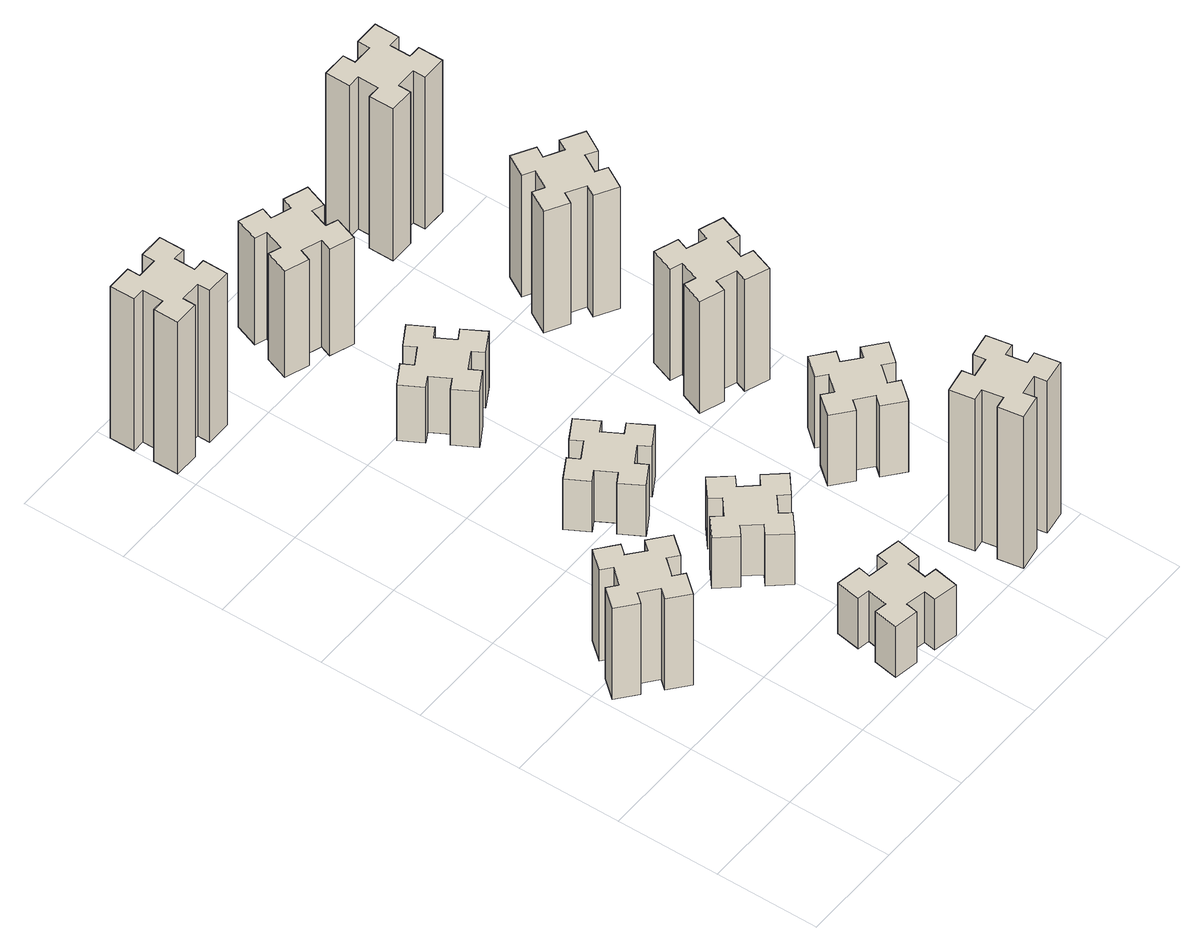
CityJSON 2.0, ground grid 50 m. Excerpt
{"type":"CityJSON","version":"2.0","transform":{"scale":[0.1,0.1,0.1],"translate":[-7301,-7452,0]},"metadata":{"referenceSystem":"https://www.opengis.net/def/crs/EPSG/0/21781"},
"CityObjects":{
"building1":{"type":"Building","attributes":{"class":"1000","function":"1000","usage":"1000","yearOfConstruction":2016,"roofType":"1000","measuredHeight":54,"storeysAboveGround":30,"storeysBelowGround":0},"geometry":[{"type":"Solid","lod":"1","boundaries":[[[[0,1,2,3,4,5,6,7,8,9,10,11,12,13,14,15,16,17,18,19]],[[17,16,20,21]],[[16,15,22,20]],[[15,14,23,22]],[[14,13,24,23]],[[13,12,25,24]],[[12,11,26,25]],[[11,10,27,26]],[[10,9,28,27]],[[9,8,29,28]],[[8,7,30,29]],[[7,6,31,30]],[[6,5,32,31]],[[5,4,33,32]],[[4,3,34,33]],[[3,2,35,34]],[[2,1,36,35]],[[1,0,37,36]],[[0,19,38,37]],[[19,18,39,38]],[[18,17,21,39]],[[24,25,26,27,28,29,30,31,32,33,34,35,36,37,38,39,21,20,22,23]]]]}]},
"building2":{"type":"Building","attributes":{"class":"1000","function":"1000","usage":"1000","yearOfConstruction":2016,"roofType":"1000","measuredHeight":30,"storeysAboveGround":30,"storeysBelowGround":0},"geometry":[{"type":"Solid","lod":"1","boundaries":[[[[40,41,42,43,44,45,46,47,48,49,50,51,52,53,54,55,56,57,58,59]],[[57,56,60,61]],[[56,55,62,60]],[[55,54,63,62]],[[54,53,64,63]],[[53,52,65,64]],[[52,51,66,65]],[[51,50,67,66]],[[50,49,68,67]],[[49,48,69,68]],[[48,47,70,69]],[[47,46,71,70]],[[46,45,72,71]],[[45,44,73,72]],[[44,43,74,73]],[[43,42,75,74]],[[42,41,76,75]],[[41,40,77,76]],[[40,59,78,77]],[[59,58,79,78]],[[58,57,61,79]],[[64,65,66,67,68,69,70,71,72,73,74,75,76,77,78,79,61,60,62,63]]]]}]},
"building3":{"type":"Building","attributes":{"class":"1000","function":"1000","usage":"1000","yearOfConstruction":2016,"roofType":"1000","measuredHeight":90,"storeysAboveGround":30,"storeysBelowGround":0},"geometry":[{"type":"Solid","lod":"1","boundaries":[[[[80,81,82,83,84,85,86,87,88,89,90,91,92,93,94,95,96,97,98,99]],[[97,96,100,101]],[[96,95,102,100]],[[95,94,103,102]],[[94,93,104,103]],[[93,92,105,104]],[[92,91,106,105]],[[91,90,107,106]],[[90,89,108,107]],[[89,88,109,108]],[[88,87,110,109]],[[87,86,111,110]],[[86,85,112,111]],[[85,84,113,112]],[[84,83,114,113]],[[83,82,115,114]],[[82,81,116,115]],[[81,80,117,116]],[[80,99,118,117]],[[99,98,119,118]],[[98,97,101,119]],[[104,105,106,107,108,109,110,111,112,113,114,115,116,117,118,119,101,100,102,103]]]]}]},
"building4":{"type":"Building","attributes":{"class":"1000","function":"1000","usage":"1000","yearOfConstruction":2016,"roofType":"1000","measuredHeight":30,"storeysAboveGround":30,"storeysBelowGround":0},"geometry":[{"type":"Solid","lod":"1","boundaries":[[[[120,121,122,123,124,125,126,127,128,129,130,131,132,133,134,135,136,137,138,139]],[[137,136,140,141]],[[136,135,142,140]],[[135,134,143,142]],[[134,133,144,143]],[[133,132,145,144]],[[132,131,146,145]],[[131,130,147,146]],[[130,129,148,147]],[[129,128,149,148]],[[128,127,150,149]],[[127,126,151,150]],[[126,125,152,151]],[[125,124,153,152]],[[124,123,154,153]],[[123,122,155,154]],[[122,121,156,155]],[[121,120,157,156]],[[120,139,158,157]],[[139,138,159,158]],[[138,137,141,159]],[[144,145,146,147,148,149,150,151,152,153,154,155,156,157,158,159,141,140,142,143]]]]}]},
"building5":{"type":"Building","attributes":{"class":"1000","function":"1000","usage":"1000","yearOfConstruction":2016,"roofType":"1000","measuredHeight":30,"storeysAboveGround":30,"storeysBelowGround":0},"geometry":[{"type":"Solid","lod":"1","boundaries":[[[[160,161,162,163,164,165,166,167,168,169,170,171,172,173,174,175,176,177,178,179]],[[177,176,180,181]],[[176,175,182,180]],[[175,174,183,182]],[[174,173,184,183]],[[173,172,185,184]],[[172,171,186,185]],[[171,170,187,186]],[[170,169,188,187]],[[169,168,189,188]],[[168,167,190,189]],[[167,166,191,190]],[[166,165,192,191]],[[165,164,193,192]],[[164,163,194,193]],[[163,162,195,194]],[[162,161,196,195]],[[161,160,197,196]],[[160,179,198,197]],[[179,178,199,198]],[[178,177,181,199]],[[184,185,186,187,188,189,190,191,192,193,194,195,196,197,198,199,181,180,182,183]]]]}]},
"building6":{"type":"Building","attributes":{"class":"1000","function":"1000","usage":"1000","yearOfConstruction":2016,"roofType":"1000","measuredHeight":33,"storeysAboveGround":30,"storeysBelowGround":0},"geometry":[{"type":"Solid","lod":"1","boundaries":[[[[200,201,202,203,204,205,206,207,208,209,210,211,212,213,214,215,216,217,218,219]],[[217,216,220,221]],[[216,215,222,220]],[[215,214,223,222]],[[214,213,224,223]],[[213,212,225,224]],[[212,211,226,225]],[[211,210,227,226]],[[210,209,228,227]],[[209,208,229,228]],[[208,207,230,229]],[[207,206,231,230]],[[206,205,232,231]],[[205,204,233,232]],[[204,203,234,233]],[[203,202,235,234]],[[202,201,236,235]],[[201,200,237,236]],[[200,219,238,237]],[[219,218,239,238]],[[218,217,221,239]],[[224,225,226,227,228,229,230,231,232,233,234,235,236,237,238,239,221,220,222,223]]]]}]},
"building7":{"type":"Building","attributes":{"class":"1000","function":"1000","usage":"1000","yearOfConstruction":2016,"roofType":"1000","measuredHeight":90,"storeysAboveGround":30,"storeysBelowGround":0},"geometry":[{"type":"Solid","lod":"1","boundaries":[[[[240,241,242,243,244,245,246,247,248,249,250,251,252,253,254,255,256,257,258,259]],[[257,256,260,261]],[[256,255,262,260]],[[255,254,263,262]],[[254,253,264,263]],[[253,252,265,264]],[[252,251,266,265]],[[251,250,267,266]],[[250,249,268,267]],[[249,248,269,268]],[[248,247,270,269]],[[247,246,271,270]],[[246,245,272,271]],[[245,244,273,272]],[[244,243,274,273]],[[243,242,275,274]],[[242,241,276,275]],[[241,240,277,276]],[[240,259,278,277]],[[259,258,279,278]],[[258,257,261,279]],[[264,265,266,267,268,269,270,271,272,273,274,275,276,277,278,279,261,260,262,263]]]]}]},
"building8":{"type":"Building","attributes":{"class":"1000","function":"1000","usage":"1000","yearOfConstruction":2016,"roofType":"1000","measuredHeight":63,"storeysAboveGround":30,"storeysBelowGround":0},"geometry":[{"type":"Solid","lod":"1","boundaries":[[[[280,281,282,283,284,285,286,287,288,289,290,291,292,293,294,295,296,297,298,299]],[[297,296,300,301]],[[296,295,302,300]],[[295,294,303,302]],[[294,293,304,303]],[[293,292,305,304]],[[292,291,306,305]],[[291,290,307,306]],[[290,289,308,307]],[[289,288,309,308]],[[288,287,310,309]],[[287,286,311,310]],[[286,285,312,311]],[[285,284,313,312]],[[284,283,314,313]],[[283,282,315,314]],[[282,281,316,315]],[[281,280,317,316]],[[280,299,318,317]],[[299,298,319,318]],[[298,297,301,319]],[[304,305,306,307,308,309,310,311,312,313,314,315,316,317,318,319,301,300,302,303]]]]}]},
"building9":{"type":"Building","attributes":{"class":"1000","function":"1000","usage":"1000","yearOfConstruction":2016,"roofType":"1000","measuredHeight":42,"storeysAboveGround":30,"storeysBelowGround":0},"geometry":[{"type":"Solid","lod":"1","boundaries":[[[[320,321,322,323,324,325,326,327,328,329,330,331,332,333,334,335,336,337,338,339]],[[337,336,340,341]],[[336,335,342,340]],[[335,334,343,342]],[[334,333,344,343]],[[333,332,345,344]],[[332,331,346,345]],[[331,330,347,346]],[[330,329,348,347]],[[329,328,349,348]],[[328,327,350,349]],[[327,326,351,350]],[[326,325,352,351]],[[325,324,353,352]],[[324,323,354,353]],[[323,322,355,354]],[[322,321,356,355]],[[321,320,357,356]],[[320,339,358,357]],[[339,338,359,358]],[[338,337,341,359]],[[344,345,346,347,348,349,350,351,352,353,354,355,356,357,358,359,341,340,342,343]]]]}]},
"building10":{"type":"Building","attributes":{"class":"1000","function":"1000","usage":"1000","yearOfConstruction":2016,"roofType":"1000","measuredHeight":66,"storeysAboveGround":30,"storeysBelowGround":0},"geometry":[{"type":"Solid","lod":"1","boundaries":[[[[360,361,362,363,364,365,366,367,368,369,370,371,372,373,374,375,376,377,378,379]],[[377,376,380,381]],[[376,375,382,380]],[[375,374,383,382]],[[374,373,384,383]],[[373,372,385,384]],[[372,371,386,385]],[[371,370,387,386]],[[370,369,388,387]],[[369,368,389,388]],[[368,367,390,389]],[[367,366,391,390]],[[366,365,392,391]],[[365,364,393,392]],[[364,363,394,393]],[[363,362,395,394]],[[362,361,396,395]],[[361,360,397,396]],[[360,379,398,397]],[[379,378,399,398]],[[378,377,381,399]],[[384,385,386,387,388,389,390,391,392,393,394,395,396,397,398,399,381,380,382,383]]]]}]},
"building11":{"type":"Building","attributes":{"class":"1000","function":"1000","usage":"1000","yearOfConstruction":2016,"roofType":"1000","measuredHeight":72,"storeysAboveGround":30,"storeysBelowGround":0},"geometry":[{"type":"Solid","lod":"1","boundaries":[[[[400,401,402,403,404,405,406,407,408,409,410,411,412,413,414,415,416,417,418,419]],[[417,416,420,421]],[[416,415,422,420]],[[415,414,423,422]],[[414,413,424,423]],[[413,412,425,424]],[[412,411,426,425]],[[411,410,427,426]],[[410,409,428,427]],[[409,408,429,428]],[[408,407,430,429]],[[407,406,431,430]],[[406,405,432,431]],[[405,404,433,432]],[[404,403,434,433]],[[403,402,435,434]],[[402,401,436,435]],[[401,400,437,436]],[[400,419,438,437]],[[419,418,439,438]],[[418,417,421,439]],[[424,425,426,427,428,429,430,431,432,433,434,435,436,437,438,439,421,420,422,423]]]]}]},
"building12":{"type":"Building","attributes":{"class":"1000","function":"1000","usage":"1000","yearOfConstruction":2016,"roofType":"1000","measuredHeight":90,"storeysAboveGround":30,"storeysBelowGround":0},"geometry":[{"type":"Solid","lod":"1","boundaries":[[[[440,441,442,443,444,445,446,447,448,449,450,451,452,453,454,455,456,457,458,459]],[[457,456,460,461]],[[456,455,462,460]],[[455,454,463,462]],[[454,453,464,463]],[[453,452,465,464]],[[452,451,466,465]],[[451,450,467,466]],[[450,449,468,467]],[[449,448,469,468]],[[448,447,470,469]],[[447,446,471,470]],[[446,445,472,471]],[[445,444,473,472]],[[444,443,474,473]],[[443,442,475,474]],[[442,441,476,475]],[[441,440,477,476]],[[440,459,478,477]],[[459,458,479,478]],[[458,457,461,479]],[[464,465,466,467,468,469,470,471,472,473,474,475,476,477,478,479,461,460,462,463]]]]}]}
},
"vertices":[
[166,893,0],[243,829,0],[204,783,0],[296,706,0],[373,798,0],[327,836,0],[392,913,0],[438,874,0],[515,966,0],[423,1043,0],[384,997,0],[308,1062,0],[346,1108,0],[254,1185,0],[177,1093,0],[223,1054,0],[159,978,0],[113,1016,0],[36,924,0],[128,847,0],[159,978,540],[113,1016,540],[223,1054,540],[177,1093,540],[254,1185,540],[346,1108,540],[308,1062,540],[384,997,540],[423,1043,540],[515,966,540],[438,874,540],[392,913,540],[327,836,540],[373,798,540],[296,706,540],[204,783,540],[243,829,540],[166,893,540],[128,847,540],[36,924,540],
[916,274,0],[898,175,0],[839,186,0],[818,67,0],[937,47,0],[947,106,0],[1045,88,0],[1035,29,0],[1153,8,0],[1174,127,0],[1115,137,0],[1132,235,0],[1191,225,0],[1212,343,0],[1094,364,0],[1084,305,0],[985,322,0],[996,381,0],[877,402,0],[857,284,0],[985,322,300],[996,381,300],[1084,305,300],[1094,364,300],[1212,343,300],[1191,225,300],[1132,235,300],[1115,137,300],[1174,127,300],[1153,8,300],[1035,29,300],[1045,88,300],[947,106,300],[937,47,300],[818,67,300],[839,186,300],[898,175,300],[916,274,300],[857,284,300],[877,402,300],
[65,3315,0],[65,3215,0],[5,3215,0],[5,3095,0],[125,3095,0],[125,3155,0],[225,3155,0],[225,3095,0],[345,3095,0],[345,3215,0],[285,3215,0],[285,3315,0],[345,3315,0],[345,3435,0],[225,3435,0],[225,3375,0],[125,3375,0],[125,3435,0],[5,3435,0],[5,3315,0],[125,3375,900],[125,3435,900],[225,3375,900],[225,3435,900],[345,3435,900],[345,3315,900],[285,3315,900],[285,3215,900],[345,3215,900],[345,3095,900],[225,3095,900],[225,3155,900],[125,3155,900],[125,3095,900],[5,3095,900],[5,3215,900],[65,3215,900],[65,3315,900],[5,3315,900],[5,3435,900],
[1048,829,0],[1124,893,0],[1163,847,0],[1255,924,0],[1178,1016,0],[1132,978,0],[1067,1054,0],[1113,1093,0],[1036,1185,0],[944,1108,0],[983,1062,0],[906,997,0],[868,1043,0],[776,966,0],[853,874,0],[899,913,0],[963,836,0],[917,798,0],[994,706,0],[1086,783,0],[963,836,300],[917,798,300],[899,913,300],[853,874,300],[776,966,300],[868,1043,300],[906,997,300],[983,1062,300],[944,1108,300],[1036,1185,300],[1113,1093,300],[1067,1054,300],[1132,978,300],[1178,1016,300],[1255,924,300],[1163,847,300],[1124,893,300],[1048,829,300],[1086,783,300],[994,706,300],
[795,1574,0],[845,1487,0],[793,1457,0],[853,1353,0],[957,1413,0],[927,1465,0],[1014,1515,0],[1044,1463,0],[1148,1523,0],[1088,1627,0],[1036,1597,0],[986,1684,0],[1038,1714,0],[978,1818,0],[874,1758,0],[904,1706,0],[817,1656,0],[787,1708,0],[683,1648,0],[743,1544,0],[817,1656,300],[787,1708,300],[904,1706,300],[874,1758,300],[978,1818,300],[1038,1714,300],[986,1684,300],[1036,1597,300],[1088,1627,300],[1148,1523,300],[1044,1463,300],[1014,1515,300],[927,1465,300],[957,1413,300],[853,1353,300],[793,1457,300],[845,1487,300],[795,1574,300],[743,1544,300],[683,1648,300],
[795,2414,0],[845,2327,0],[793,2297,0],[853,2193,0],[957,2253,0],[927,2305,0],[1014,2355,0],[1044,2303,0],[1148,2363,0],[1088,2467,0],[1036,2437,0],[986,2524,0],[1038,2554,0],[978,2658,0],[874,2598,0],[904,2546,0],[817,2496,0],[787,2548,0],[683,2488,0],[743,2384,0],[817,2496,330],[787,2548,330],[904,2546,330],[874,2598,330],[978,2658,330],[1038,2554,330],[986,2524,330],[1036,2437,330],[1088,2467,330],[1148,2363,330],[1044,2303,330],[1014,2355,330],[927,2305,330],[957,2253,330],[853,2193,330],[793,2297,330],[845,2327,330],[795,2414,330],[743,2384,330],[683,2488,330],
[1785,322,0],[1687,305,0],[1677,364,0],[1558,343,0],[1579,225,0],[1638,235,0],[1656,137,0],[1597,127,0],[1617,8,0],[1736,29,0],[1725,88,0],[1824,106,0],[1834,47,0],[1952,67,0],[1931,186,0],[1872,175,0],[1855,274,0],[1914,284,0],[1893,402,0],[1775,381,0],[1855,274,900],[1914,284,900],[1872,175,900],[1931,186,900],[1952,67,900],[1834,47,900],[1824,106,900],[1725,88,900],[1736,29,900],[1617,8,900],[1597,127,900],[1656,137,900],[1638,235,900],[1579,225,900],[1558,343,900],[1677,364,900],[1687,305,900],[1785,322,900],[1775,381,900],[1893,402,900],
[831,3079,0],[925,3045,0],[904,2989,0],[1017,2947,0],[1058,3060,0],[1002,3081,0],[1036,3175,0],[1092,3154,0],[1133,3267,0],[1020,3308,0],[1000,3252,0],[906,3286,0],[927,3342,0],[814,3383,0],[773,3270,0],[829,3250,0],[795,3156,0],[739,3177,0],[697,3064,0],[810,3023,0],[795,3156,630],[739,3177,630],[829,3250,630],[773,3270,630],[814,3383,630],[927,3342,630],[906,3286,630],[1000,3252,630],[1020,3308,630],[1133,3267,630],[1092,3154,630],[1036,3175,630],[1002,3081,630],[1058,3060,630],[1017,2947,630],[904,2989,630],[925,3045,630],[831,3079,630],[810,3023,630],[697,3064,630],
[1864,997,0],[1788,1062,0],[1826,1108,0],[1734,1185,0],[1657,1093,0],[1703,1054,0],[1639,978,0],[1593,1016,0],[1516,924,0],[1608,847,0],[1646,893,0],[1723,829,0],[1684,783,0],[1776,706,0],[1853,798,0],[1807,836,0],[1872,913,0],[1918,874,0],[1995,966,0],[1903,1043,0],[1872,913,420],[1918,874,420],[1807,836,420],[1853,798,420],[1776,706,420],[1684,783,420],[1723,829,420],[1646,893,420],[1608,847,420],[1516,924,420],[1593,1016,420],[1639,978,420],[1703,1054,420],[1657,1093,420],[1734,1185,420],[1826,1108,420],[1788,1062,420],[1864,997,420],[1903,1043,420],[1995,966,420],
[1840,1772,0],[1746,1806,0],[1767,1862,0],[1654,1903,0],[1613,1790,0],[1669,1770,0],[1635,1676,0],[1579,1697,0],[1537,1584,0],[1650,1543,0],[1671,1599,0],[1765,1565,0],[1744,1509,0],[1857,1467,0],[1898,1580,0],[1842,1601,0],[1876,1695,0],[1932,1674,0],[1973,1787,0],[1860,1828,0],[1876,1695,660],[1932,1674,660],[1842,1601,660],[1898,1580,660],[1857,1467,660],[1744,1509,660],[1765,1565,660],[1671,1599,660],[1650,1543,660],[1537,1584,660],[1579,1697,660],[1635,1676,660],[1669,1770,660],[1613,1790,660],[1654,1903,660],[1767,1862,660],[1746,1806,660],[1840,1772,660],[1860,1828,660],[1973,1787,660],
[1826,2327,0],[1876,2414,0],[1928,2384,0],[1988,2488,0],[1884,2548,0],[1854,2496,0],[1767,2546,0],[1797,2598,0],[1693,2658,0],[1633,2554,0],[1685,2524,0],[1635,2437,0],[1583,2467,0],[1523,2363,0],[1627,2303,0],[1657,2355,0],[1744,2305,0],[1714,2253,0],[1818,2193,0],[1878,2297,0],[1744,2305,720],[1714,2253,720],[1657,2355,720],[1627,2303,720],[1523,2363,720],[1583,2467,720],[1635,2437,720],[1685,2524,720],[1633,2554,720],[1693,2658,720],[1797,2598,720],[1767,2546,720],[1854,2496,720],[1884,2548,720],[1988,2488,720],[1928,2384,720],[1876,2414,720],[1826,2327,720],[1878,2297,720],[1818,2193,720],
[1605,3155,0],[1705,3155,0],[1705,3095,0],[1825,3095,0],[1825,3215,0],[1765,3215,0],[1765,3315,0],[1825,3315,0],[1825,3435,0],[1705,3435,0],[1705,3375,0],[1605,3375,0],[1605,3435,0],[1485,3435,0],[1485,3315,0],[1545,3315,0],[1545,3215,0],[1485,3215,0],[1485,3095,0],[1605,3095,0],[1545,3215,900],[1485,3215,900],[1545,3315,900],[1485,3315,900],[1485,3435,900],[1605,3435,900],[1605,3375,900],[1705,3375,900],[1705,3435,900],[1825,3435,900],[1825,3315,900],[1765,3315,900],[1765,3215,900],[1825,3215,900],[1825,3095,900],[1705,3095,900],[1705,3155,900],[1605,3155,900],[1605,3095,900],[1485,3095,900]
]}
